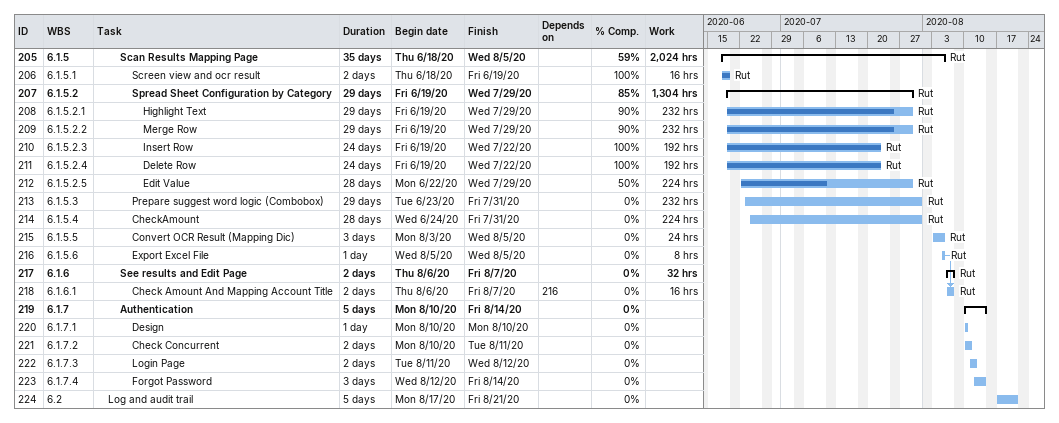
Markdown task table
| ID | WBS | Task | Duration | Start | Finish | Predecessors | Resources | % complete | Work (h) |
|---|---|---|---|---|---|---|---|---|---|
| 205 | 6.1.5 | **Scan Results Mapping Page** | 35d | 2020-06-18 | 2020-08-05 |  | Rut | 59 | 2024 |
| 206 | 6.1.5.1 | Screen view and ocr result | 2d | 2020-06-18 | 2020-06-19 |  | Rut | 100 | 16 |
| 207 | 6.1.5.2 | **Spread Sheet Configuration by Category** | 29d | 2020-06-19 | 2020-07-29 |  | Rut | 85 | 1304 |
| 208 | 6.1.5.2.1 | Highlight Text | 29d | 2020-06-19 | 2020-07-29 |  | Rut | 90 | 232 |
| 209 | 6.1.5.2.2 | Merge Row | 29d | 2020-06-19 | 2020-07-29 |  | Rut | 90 | 232 |
| 210 | 6.1.5.2.3 | Insert Row | 24d | 2020-06-19 | 2020-07-22 |  | Rut | 100 | 192 |
| 211 | 6.1.5.2.4 | Delete Row | 24d | 2020-06-19 | 2020-07-22 |  | Rut | 100 | 192 |
| 212 | 6.1.5.2.5 | Edit Value | 28d | 2020-06-22 | 2020-07-29 |  | Rut | 50 | 224 |
| 213 | 6.1.5.3 | Prepare suggest word logic (Combobox) | 29d | 2020-06-23 | 2020-07-31 |  | Rut | 0 | 232 |
| 214 | 6.1.5.4 | CheckAmount | 28d | 2020-06-24 | 2020-07-31 |  | Rut | 0 | 224 |
| 215 | 6.1.5.5 | Convert OCR Result (Mapping Dic) | 3d | 2020-08-03 | 2020-08-05 |  | Rut | 0 | 24 |
| 216 | 6.1.5.6 | Export Excel File | 1d | 2020-08-05 | 2020-08-05 |  | Rut | 0 | 8 |
| 217 | 6.1.6 | **See results and Edit Page** | 2d | 2020-08-06 | 2020-08-07 |  | Rut | 0 | 32 |
| 218 | 6.1.6.1 | Check Amount And Mapping Account Title | 2d | 2020-08-06 | 2020-08-07 | 216 | Rut | 0 | 16 |
| 219 | 6.1.7 | **Authentication** | 5d | 2020-08-10 | 2020-08-14 |  |  | 0 |  |
| 220 | 6.1.7.1 | Design | 1d | 2020-08-10 | 2020-08-10 |  |  | 0 |  |
| 221 | 6.1.7.2 | Check Concurrent | 2d | 2020-08-10 | 2020-08-11 |  |  | 0 |  |
| 222 | 6.1.7.3 | Login Page | 2d | 2020-08-11 | 2020-08-12 |  |  | 0 |  |
| 223 | 6.1.7.4 | Forgot Password | 3d | 2020-08-12 | 2020-08-14 |  |  | 0 |  |
| 224 | 6.2 | Log and audit trail | 5d | 2020-08-17 | 2020-08-21 |  |  | 0 |  |
